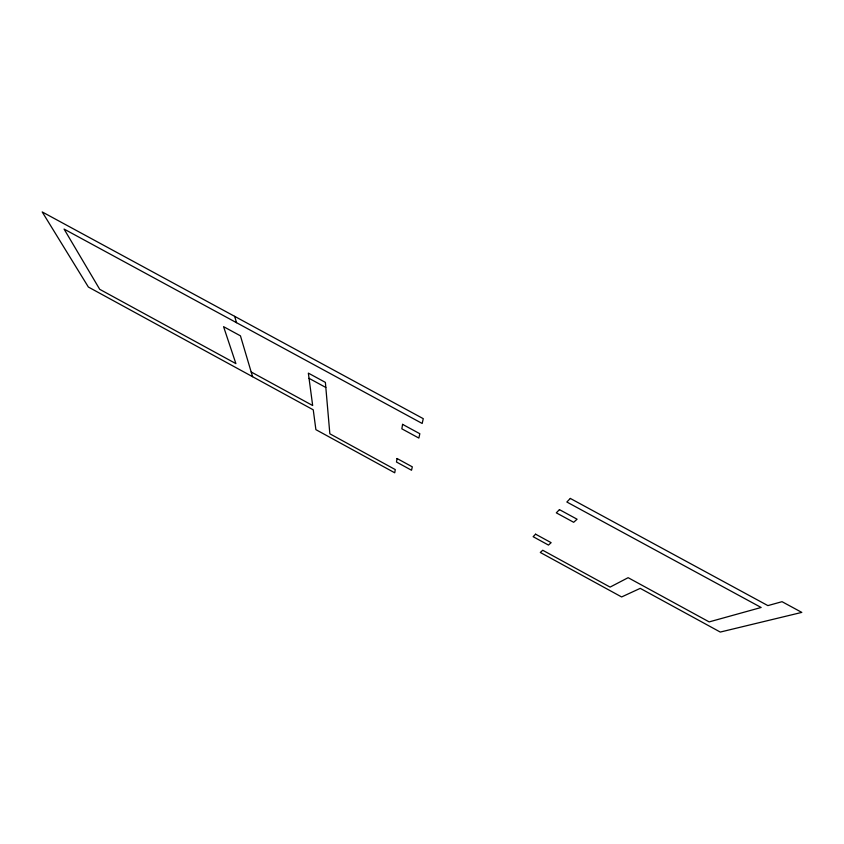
<?xml version="1.0" encoding="UTF-8"?>
<svg xmlns="http://www.w3.org/2000/svg" width="844" height="844" viewBox="0 0 844 844"><rect width="100%" height="100%" fill="white"/><g stroke="black" fill="none" stroke-linecap="round" stroke-linejoin="round"><path stroke-width="1.27" d="M309.041 378.334L325.826 387.47M251.185 371.972L312.67 405.531L308.345 373.122L325.383 382.385L329.846 433.795L395.256 469.58L394.739 472.798L315.888 429.649L313.251 409.825L88.377 287.044L42.2 211.939L423.266 418.666L422.179 423.466L64.07 229.072L99.719 289.323L235.898 363.627L223.576 326.67L240.445 335.838L252.588 376.709M234.653 316.342L236.531 322.693M397.049 458.514L396.48 462.016L411.534 470.245L412.315 466.848L397.049 458.514M402.577 424.353L401.849 428.826L418.856 438.068L419.837 433.732L402.577 424.353M535.581 534.178L533.134 536.689L548.473 545.076L551.132 542.671L535.581 534.178M559.445 509.628L556.312 512.846L573.677 522.288L577.085 519.218L559.445 509.628M570.322 498.435L566.851 502.011L761.14 607.48L709.16 621.901L628.136 577.686L610.096 587.097L542.745 550.256L540.308 552.461L621.617 596.951L640.237 588.352L720.27 632.061L801.8 612.396L782.04 601.688L767.882 605.612L570.322 498.435"/></g></svg>
